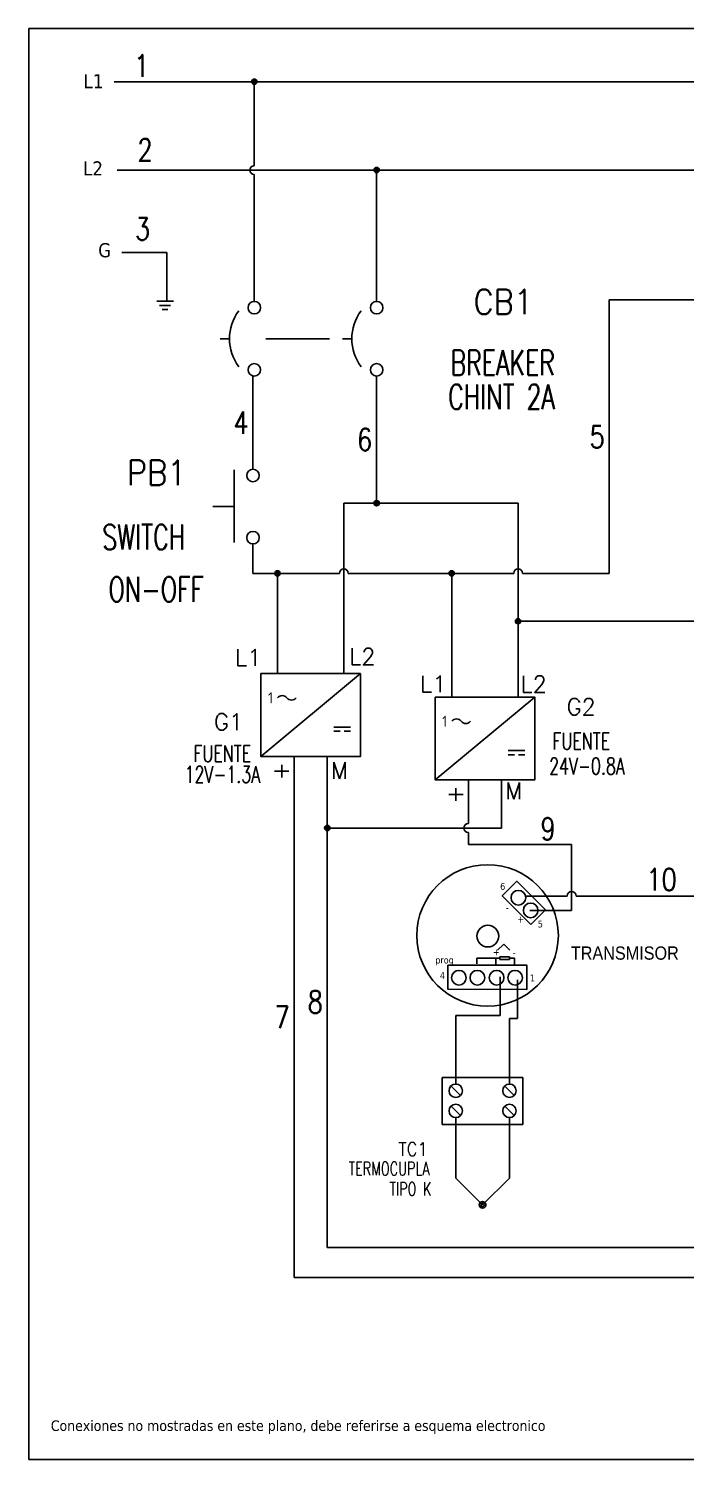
# Model space of a CAD drawing. Header units: millimetres. Extents: x 123.5 to 144.3, y 105.4 to 121.6.
# Drawn here: x 123.51 to 130.93, y 105.41 to 121.59 of the extents above; entities that cross this region are included whole.
import ezdxf
from ezdxf.enums import TextEntityAlignment as Align

# ---------------------------------------------------------------- set-up
doc = ezdxf.new("R2010")
doc.units = ezdxf.units.MM
doc.linetypes.add('HIDDEN2', pattern=[0.1875, 0.125, -0.0625])
for name, color, linetype in [('BLK_12AWG', 7, 'Continuous'), ('DESC', 250, 'Continuous'), ('SYMS', 7, 'Continuous'), ('TAGS', 250, 'Continuous'), ('TERMS', 250, 'Continuous'), ('WIRES', 7, 'Continuous')]:
    doc.layers.add(name, color=color, linetype=linetype)
doc.layers.add('WIRENO', color=7, linetype='Continuous', true_color=0x000000)
doc.styles.add('SLDTEXTSTYLE2', font='GOTHIC.TTF', dxfattribs={"width": 0.913})
doc.styles.get("Standard").update_dxf_attribs({"font": 'tahoma.ttf'})
doc.styles.add('WD', font='romans.shx')
doc.styles.add('WD_IEC', font='isocp2.shx', dxfattribs={"width": 0.9, "height": 4})

# ---------------------------------------------------------------- blocks, each defined once
blk = doc.blocks.new('VGND2')
for p, q in [((0.09375, 0), (-0.09375, 0)), ((-0.0625, -0.046875), (0.0625, -0.046875)), ((-0.03125, -0.09375), (0.03125, -0.09375))]:
    blk.add_line(p, q)
at = {"style": 'WD', "flags": 1}
blk.add_attdef('X2TERM01', (0, 0), '', height=0.01, dxfattribs=at)
blk = doc.blocks.new('WD_WNH')
at = {"linetype": 'Continuous', "style": 'WD', "width": 0.8}
blk.add_attdef('WIRENO', text='', height=0.125, dxfattribs=at).set_placement((0, 0.0625), align=Align.CENTER)
at = {"style": 'WD', "flags": 1}
for tag, p in [('W01USER', (0, 0.0781)), ('W02USER', (0, 0.0703)), ('W03USER', (0, 0.0625)), ('W04USER', (0, 0.0547)), ('W05USER', (0, 0.0469)), ('W06USER', (0, 0.0391)), ('W07USER', (0, 0.0312)), ('W08USER', (0, 0.0234)), ('W09USER', (0, 0.0156)), ('W10USER', (0, 0.0078))]:
    blk.add_attdef(tag, text='', height=0.005, dxfattribs=at).set_placement(p, align=Align.CENTER)
blk = doc.blocks.new('VPW1_1PH')
for p, q in [((-0.125, -0.625), (0.625, 0)), ((0.425, -0.404), (0.55, -0.404)), ((0.425, -0.435), (0.472, -0.435)), ((0.55, -0.435), (0.503, -0.435))]:
    blk.add_line(p, q)
blk.add_lwpolyline([(-0.125, 0), (-0.125, -0.625), (0.625, -0.625), (0.625, 0)], close=True)
for centre, start, end in [((0.036, -0.209), 36.8699, 143.1301), ((0.106, -0.156), 216.8699, 323.1301)]:
    blk.add_arc(centre, 0.0438, start, end)
at = {"style": 'WD_IEC'}
blk.add_text('1', height=0.084, dxfattribs=at).set_placement((-0.034, -0.183), align=Align.MIDDLE_RIGHT)
at = {"linetype": 'Continuous', "style": 'WD', "flags": 8}
for tag, p in [('TERM02', (0.21, 0.728)), ('TERM03', (0.46, 0.728)), ('TERM01', (-0.04, 0.686)), ('TERM04', (0.085, -0.665)), ('TERM05', (0.335, -0.665))]:
    blk.add_attdef(tag, text='', height=0.125, rotation=90, dxfattribs=at).set_placement(p, align=Align.RIGHT)
at = {"style": 'WD', "width": 0.7}
for tag, p in [('INST', (-0.416, 0.169)), ('LOC', (-0.416, -0.001)), ('RATING1', (-0.416, -0.34)), ('XREF', (-0.416, -0.51)), ('DESC1', (-0.416, -0.666)), ('DESC2', (-0.416, -0.822)), ('DESC3', (-0.416, -0.977))]:
    blk.add_attdef(tag, text='', height=0.125, dxfattribs=at).set_placement(p, align=Align.CENTER)
at = {"style": 'WD'}
for tag, p, height, flags in [('X2TERM01', (0, 0), 0.0125, 1), ('X2TERM02', (0.25, 0), 0.0125, 1), ('X2TERM03', (0.5, 0), 0.0125, 1), ('FAMILY', (0.684, -0.525), 0.01, 9), ('X8TERM04', (0.125, -0.625), 0.0125, 1), ('X8TERM05', (0.375, -0.625), 0.0125, 1)]:
    blk.add_attdef(tag, p, '', height=height, dxfattribs=dict(at, flags=flags))
blk.add_attdef('TAG1', text='', height=0.125, dxfattribs=at).set_placement((-0.416, -0.171), align=Align.CENTER)
at = {"linetype": 'Continuous', "style": 'WD', "flags": 9}
for tag, p in [('MFG', (0.709, -0.085)), ('CAT', (0.711, -0.066)), ('ASSYCODE', (0.709, -0.606))]:
    blk.add_attdef(tag, text='', height=0.01, dxfattribs=at).set_placement(p, align=Align.CENTER)
blk = doc.blocks.new('VPB11')
for p, q in [((-0.0938, 0.1849), (-0.0938, -0.1801)), ((-0.2022, 0), (-0.0938, 0))]:
    blk.add_line(p, q)
for centre in [(0, 0.1562), (0, -0.1562)]:
    blk.add_circle(centre, 0.0312)
at = {"style": 'WD'}
for tag, p, width in [('INST', (0.1269, 0.3902), 0.7), ('LOC', (0.1269, 0.2206), 0.7), ('TAG1', (0.1269, 0.0644), 0.9), ('XREF', (0.1287, -0.09), 0.7), ('DESC1', (0.1287, -0.242), 0.7), ('DESC2', (0.1287, -0.3982), 0.7)]:
    blk.add_attdef(tag, p, '', height=0.125, dxfattribs=dict(at, width=width))
at = {"linetype": 'Continuous', "style": 'WD'}
for tag, height, flags, p in [('TERM01', 0.125, 8, (-0.055, 0.2223)), ('CAT', 0.01, 9, (-0.1421, -0.0731)), ('MFG', 0.01, 9, (-0.1421, -0.0881))]:
    blk.add_attdef(tag, text='', height=height, dxfattribs=dict(at, flags=flags)).set_placement(p, align=Align.RIGHT)
at = {"color": 7, "style": 'WD', "flags": 1}
for tag, p in [('X2TERM01', (0, 0.1875)), ('X8TERM02', (0, -0.1875))]:
    blk.add_attdef(tag, p, '', height=0.0125, dxfattribs=at)
at = {"color": 7, "style": 'WD'}
for tag, p in [('X4LINK', (-0.2656, 0)), ('X1LINK', (0, 0))]:
    blk.add_attdef(tag, p, '', height=0.01, dxfattribs=at)
at = {"style": 'WD'}
for tag, flags, p in [('CONTACT', 1, (-0.1421, -0.0531)), ('FAMILY', 9, (-0.1421, -0.0365))]:
    blk.add_attdef(tag, text='', height=0.01, dxfattribs=dict(at, flags=flags)).set_placement(p, align=Align.RIGHT)
at = {"linetype": 'Continuous', "style": 'WD', "flags": 9}
blk.add_attdef('ASSYCODE', text='', height=0.01, dxfattribs=at).set_placement((-0.1551, -0.1064), align=Align.CENTER)
at = {"linetype": 'Continuous', "style": 'WD', "flags": 8}
blk.add_attdef('TERM02', text='', height=0.125, dxfattribs=at).set_placement((-0.0407, -0.2291), align=Align.TOP_RIGHT)
blk = doc.blocks.new('VCB1')
at = {"linetype": 'HIDDEN2'}
blk.add_line((-0.1712, 0), (-0.125, 0), dxfattribs=at)
for centre in [(0, 0.1562), (0, -0.1562)]:
    blk.add_circle(centre, 0.0312)
blk.add_arc((0.1094, 0), 0.2344, 143.1301, 216.8699)
at = {"style": 'WD'}
for tag, p, width in [('INST', (0.2188, 0.3883), 0.7), ('LOC', (0.2188, 0.2188), 0.7), ('TAG1', (0.1269, 0.0644), 0.9), ('XREF', (0.1287, -0.09), 0.7), ('DESC1', (0.1287, -0.242), 0.7), ('DESC2', (0.1287, -0.3893), 0.7)]:
    blk.add_attdef(tag, p, '', height=0.125, dxfattribs=dict(at, width=width))
at = {"linetype": 'Continuous', "style": 'WD'}
for tag, height, flags, p in [('TERM01', 0.125, 8, (-0.055, 0.2066)), ('CAT', 0.01, 9, (-0.1421, -0.0731)), ('MFG', 0.01, 9, (-0.1421, -0.0881))]:
    blk.add_attdef(tag, text='', height=height, dxfattribs=dict(at, flags=flags)).set_placement(p, align=Align.RIGHT)
at = {"style": 'WD', "width": 0.7}
blk.add_attdef('RATING1', text='', height=0.125, dxfattribs=at).set_placement((-0.1875, 0.0625), align=Align.RIGHT)
at = {"color": 7, "style": 'WD', "flags": 1}
for tag, p in [('X2TERM01', (0, 0.1875)), ('X8TERM02', (0, -0.1875))]:
    blk.add_attdef(tag, p, '', height=0.0125, dxfattribs=at)
at = {"color": 7, "style": 'WD'}
for tag, p in [('X4LINK', (-0.25, 0)), ('X1LINK', (0, 0))]:
    blk.add_attdef(tag, p, '', height=0.01, dxfattribs=at)
at = {"style": 'WD', "flags": 9}
for tag, p in [('FAMILY', (-0.1421, -0.0365)), ('CONTACT', (-0.1288, -0.1291))]:
    blk.add_attdef(tag, text='', height=0.01, dxfattribs=at).set_placement(p, align=Align.RIGHT)
at = {"linetype": 'Continuous', "style": 'WD', "flags": 9}
blk.add_attdef('ASSYCODE', text='', height=0.01, dxfattribs=at).set_placement((-0.1533, -0.1061), align=Align.CENTER)
at = {"linetype": 'Continuous', "style": 'WD', "flags": 8}
blk.add_attdef('TERM02', text='', height=0.125, dxfattribs=at).set_placement((-0.0407, -0.2134), align=Align.TOP_RIGHT)
blk = doc.blocks.new('VTC1LTB')
for p, q in [((-0.125, 0.062), (0.625, 0.062)), ((-0.125, -0.375), (-0.125, 0.062)), ((0.625, 0.062), (0.625, -0.375)), ((-0.044, -0.018), (0.044, -0.107)), ((0.456, -0.018), (0.544, -0.107)), ((-0.044, -0.206), (0.044, -0.294)), ((0.456, -0.206), (0.544, -0.294)), ((0.625, -0.375), (-0.125, -0.375)), ((0, -0.312), (0, -0.875)), ((0.5, -0.875), (0.5, -0.312)), ((0, -0.875), (0.25, -1.125)), ((0.25, -1.125), (0.5, -0.875))]:
    blk.add_line(p, q)
for centre, radius in [((0, -0.062), 0.0625), ((0.5, -0.062), 0.0625), ((0, -0.25), 0.0625), ((0.5, -0.25), 0.0625), ((0.25, -1.125), 0.0313), ((0.25, -1.125), 0.0163)]:
    blk.add_circle(centre, radius)
at = {"color": 7, "style": 'WD', "flags": 1}
for tag, p in [('X8TERM01', (0, 0)), ('X8TERM02', (0.5, 0)), ('X4TERM01', (-0.062, -0.062)), ('X1TERM02', (0.562, -0.062))]:
    blk.add_attdef(tag, p, '', height=0.0125, dxfattribs=at)
at = {"linetype": 'Continuous', "style": 'WD', "flags": 8}
blk.add_attdef('TERM01', text='', height=0.125, rotation=90, dxfattribs=at).set_placement((0.094, -0.031), align=Align.TOP_RIGHT)
blk.add_attdef('TERM02', text='', height=0.125, rotation=90, dxfattribs=at).set_placement((0.406, -0.031), align=Align.RIGHT)
at = {"style": 'WD'}
for tag, p, width in [('INST', (0.687, -0.36), 0.7), ('LOC', (0.687, -0.529), 0.7), ('TAG1', (0.689, -0.686), 0.9), ('DESC1', (0.691, -0.842), 0.7), ('DESC2', (0.691, -0.998), 0.7), ('RATING1', (0.375, -1.188), 0.9), ('WDTAGALT', (0.687, -1.375), 0.7)]:
    blk.add_attdef(tag, p, '', height=0.125, dxfattribs=dict(at, width=width))
at = {"style": 'WD', "flags": 9}
blk.add_attdef('FAMILY', (0.224, -1.194), '', height=0.01, dxfattribs=at)
at = {"linetype": 'Continuous', "style": 'WD'}
for tag, p, flags in [('MFG', (0.253, -1.207), 1), ('CAT', (0.224, -1.223), 1), ('ASSYCODE', (0.288, -1.22), 9)]:
    blk.add_attdef(tag, p, '', height=0.01, dxfattribs=dict(at, flags=flags))
blk = doc.blocks.new('WDDOT')
for radius in [0.03, 0.0187, 0.00929]:
    blk.add_circle((0, 0), radius)
blk = doc.blocks.new('WD_WNV')
at = {"linetype": 'Continuous', "style": 'WD', "width": 0.8}
blk.add_attdef('WIRENO', text='', height=0.125, dxfattribs=at).set_placement((-0.05, 0), align=Align.MIDDLE_RIGHT)
at = {"style": 'WD', "flags": 1}
for tag, p in [('W01USER', (-0.062, 0.094)), ('W02USER', (-0.062, 0.086)), ('W03USER', (-0.062, 0.078)), ('W04USER', (-0.062, 0.07)), ('W05USER', (-0.062, 0.062)), ('W06USER', (-0.062, 0.055)), ('W07USER', (-0.062, 0.047)), ('W08USER', (-0.062, 0.039)), ('W09USER', (-0.062, 0.031)), ('W10USER', (-0.062, 0.023))]:
    blk.add_attdef(tag, text='', height=0.005, dxfattribs=at).set_placement(p, align=Align.CENTER)

msp = doc.modelspace()

# ---------------------------------------------------------------- linework, layer by layer
at = {"color": 7, "linetype": 'Continuous'}
for p, q in [((144.256, 121.59), (123.506, 121.59)), ((123.506, 121.59), (123.506, 105.405)), ((123.506, 105.405), (144.256, 105.405))]:
    msp.add_line(p, q, dxfattribs=at)
at = {"layer": 'BLK_12AWG'}
for p, q in [((125.474, 120.99), (125.099, 120.99)), ((125.474, 120.99), (125.723, 120.99)), ((125.723, 120.99), (132.399, 120.99)), ((126.057, 120.04), (126.057, 120.99)), ((125.508, 119.99), (125.842, 119.99)), ((125.791, 119.99), (132.604, 119.99)), ((126.057, 118.504), (126.057, 119.94)), ((127.44, 118.504), (127.44, 119.99))]:
    msp.add_line(p, q, dxfattribs=at)
msp.add_arc((126.057, 119.99), 0.05, 90, 270, dxfattribs=at)
at = {"layer": 'DESC'}
for p, q in [((128.808, 111.166), (128.877, 111.235)), ((128.877, 111.235), (128.947, 111.166)), ((128.573, 111.013), (128.573, 111.075)), ((128.573, 111.075), (128.786, 111.075)), ((128.786, 111.075), (128.786, 111.023)), ((128.786, 111.075), (128.833, 111.075)), ((128.94, 111.076), (128.997, 111.076)), ((128.998, 111.076), (128.998, 111.07)), ((128.998, 111.008), (128.998, 111.07)), ((128.786, 111.024), (128.786, 111.009))]:
    msp.add_line(p, q, dxfattribs=at)
at = {"layer": 'DESC', "color": 7, "true_color": 0xffffff}
msp.add_line((128.997, 111.076), (128.998, 111.076), dxfattribs=at)
at = {"layer": 'DESC', "color": 7}
for points in [[(129.183, 111.458), (128.859, 111.782), (129.023, 111.946), (129.347, 111.623)], [(128.244, 110.997), (129.139, 110.995), (129.139, 110.722), (128.244, 110.725)]]:
    msp.add_lwpolyline(points, close=True, dxfattribs=at)
at = {"layer": 'DESC'}
msp.add_lwpolyline([(128.833, 111.089), (128.94, 111.089), (128.94, 111.061), (128.833, 111.061)], close=True, dxfattribs=at)
at = {"layer": 'DESC', "color": 7}
for centre, radius in [((128.694, 111.333), 0.8), ((129.042, 111.759), 0.0827), ((129.181, 111.616), 0.0827), ((128.37, 110.854), 0.0827), ((128.579, 110.854), 0.0827), ((128.796, 110.854), 0.0827), ((129.005, 110.854), 0.0827)]:
    msp.add_circle(centre, radius, dxfattribs=at)
at = {"layer": 'DESC', "color": 7, "linetype": 'ByBlock'}
msp.add_circle((128.697, 111.325), 0.123, dxfattribs=at)
at = {"layer": 'WIRES'}
for p, q in [((125.099, 120.99), (124.473, 120.99)), ((125.133, 119.99), (124.508, 119.99)), ((125.133, 119.99), (125.508, 119.99)), ((124.559, 119.057), (125.069, 119.057)), ((125.069, 119.057), (125.069, 118.507)), ((132.722, 118.521), (130.069, 118.521)), ((130.069, 118.521), (130.069, 115.428)), ((126.908, 118.082), (126.188, 118.082)), ((126.042, 116.606), (126.042, 117.66)), ((127.44, 117.66), (127.44, 116.222)), ((127.069, 114.294), (127.069, 116.222)), ((127.069, 116.222), (127.44, 116.222)), ((129.039, 116.222), (127.44, 116.222)), ((129.039, 114.029), (129.039, 116.222)), ((126.042, 115.762), (126.042, 115.428)), ((126.042, 115.428), (126.319, 115.428)), ((126.319, 115.428), (126.319, 114.294)), ((127.019, 115.428), (126.319, 115.428)), ((128.289, 115.428), (127.119, 115.428)), ((128.289, 114.029), (128.289, 115.428)), ((128.989, 115.428), (128.289, 115.428)), ((130.069, 115.428), (129.089, 115.428)), ((132.836, 114.887), (129.039, 114.887)), ((126.507, 113.356), (126.507, 107.463)), ((126.882, 113.356), (126.882, 107.803)), ((128.477, 113.091), (128.477, 112.597)), ((128.852, 113.091), (128.852, 112.547)), ((128.852, 112.547), (126.882, 112.547)), ((128.477, 112.497), (128.477, 112.363)), ((128.477, 112.363), (129.644, 112.363)), ((129.644, 112.363), (129.644, 111.614)), ((129.123, 111.778), (129.594, 111.778)), ((129.694, 111.778), (131.178, 111.778)), ((129.644, 111.614), (129.171, 111.614)), ((128.837, 110.428), (128.837, 110.866)), ((129.033, 110.393), (129.033, 110.831)), ((128.334, 109.651), (128.334, 110.428)), ((128.334, 110.428), (128.837, 110.428)), ((128.941, 109.651), (128.941, 110.393)), ((128.941, 110.393), (129.033, 110.393)), ((126.882, 107.803), (134.914, 107.803)), ((126.507, 107.463), (135.295, 107.463))]:
    msp.add_line(p, q, dxfattribs=at)
for centre, start, end in [((127.069, 115.428), 0, 180), ((129.039, 115.428), 0, 180), ((128.477, 112.547), 90, 270), ((129.644, 111.778), 0, 180)]:
    msp.add_arc(centre, 0.05, start, end, dxfattribs=at)

# ---------------------------------------------------------------- block references
at = {"layer": 'SYMS'}
for name, p in [('WDDOT', (126.057, 120.99)), ('WDDOT', (127.44, 119.99)), ('VGND2', (125.048, 118.507)), ('WDDOT', (127.44, 116.222)), ('WDDOT', (126.319, 115.428)), ('WDDOT', (128.289, 115.428)), ('WDDOT', (129.039, 114.887)), ('WDDOT', (126.882, 112.547))]:
    msp.add_blockref(name, p, dxfattribs=at)
ref = msp.add_blockref('VCB1', (126.057, 118.082), dxfattribs=dict(at, xscale=2.25, yscale=2.25, zscale=2.25))
ref.add_attrib('DESC2', 'CHINT 2A', (128.249, 117.285), dxfattribs={"layer": 'DESC', "height": 0.2812, "style": 'WD', "width": 0.7})
ref.add_attrib('DESC1', 'BREAKER', (128.275, 117.67), dxfattribs={"layer": 'DESC', "height": 0.2812, "style": 'WD', "width": 0.7})
ref.add_attrib('TAG1', 'CB1', (128.535, 118.359), dxfattribs={"layer": 'TAGS', "height": 0.2813, "style": 'WD', "width": 0.9})
at = {"layer": 'SYMS', "xscale": 2.25, "yscale": 2.25, "zscale": 2.25}
msp.add_blockref('VCB1', (127.44, 118.082), dxfattribs=at)
at = {"layer": 'SYMS'}
ref = msp.add_blockref('VPB11', (126.042, 116.184), dxfattribs=dict(at, xscale=2.25, yscale=2.25, zscale=2.25))
ref.add_attrib('DESC2', 'ON-OFF', (124.408, 115.107), dxfattribs={"layer": 'DESC', "height": 0.2812, "style": 'WD', "width": 0.7})
ref.add_attrib('DESC1', 'SWITCH', (124.339, 115.698), dxfattribs={"layer": 'DESC', "height": 0.2812, "style": 'WD', "width": 0.7})
ref.add_attrib('TAG1', 'PB1', (124.617, 116.427), dxfattribs={"layer": 'TAGS', "height": 0.2812, "style": 'WD', "width": 0.9})
ref = msp.add_blockref('VPW1_1PH', (126.319, 114.294), dxfattribs=dict(at, xscale=1.5, yscale=1.5, zscale=1.5))
ref.add_attrib('DESC1', 'FUENTE', dxfattribs={"layer": 'DESC', "height": 0.1875, "style": 'WD', "width": 0.7}).set_placement((125.696, 113.295), align=Align.CENTER)
ref.add_attrib('DESC2', '12V-1.3A', dxfattribs={"layer": 'DESC', "height": 0.1875, "style": 'WD', "width": 0.7}).set_placement((125.696, 113.06), align=Align.CENTER)
ref.add_attrib('TAG1', 'G1', dxfattribs={"layer": 'TAGS', "height": 0.1875, "style": 'WD'}).set_placement((125.765, 113.655), align=Align.CENTER)
ref.add_attrib('TERM03', 'L2', dxfattribs={"layer": 'TERMS', "linetype": 'Continuous', "height": 0.1875, "style": 'WD', "flags": 8}).set_placement((127.427, 114.393), align=Align.RIGHT)
ref.add_attrib('TERM01', 'L1', dxfattribs={"layer": 'TERMS', "linetype": 'Continuous', "height": 0.1875, "style": 'WD', "flags": 8}).set_placement((126.137, 114.383), align=Align.RIGHT)
ref.add_attrib('TERM05', 'M', dxfattribs={"layer": 'TERMS', "linetype": 'Continuous', "height": 0.188, "style": 'WD', "flags": 8}).set_placement((127.118, 113.105), align=Align.RIGHT)
ref.add_attrib('TERM04', '+', dxfattribs={"layer": 'TERMS', "linetype": 'Continuous', "height": 0.188, "rotation": 90, "style": 'WD', "flags": 8}).set_placement((126.447, 113.296), align=Align.RIGHT)
ref = msp.add_blockref('VPW1_1PH', (128.289, 114.029), dxfattribs=dict(at, xscale=1.5, yscale=1.5, zscale=1.5))
ref.add_attrib('DESC1', 'FUENTE', dxfattribs={"layer": 'DESC', "height": 0.1875, "style": 'WD', "width": 0.7}).set_placement((129.754, 113.435), align=Align.CENTER)
ref.add_attrib('DESC2', '24V-0.8A', dxfattribs={"layer": 'DESC', "height": 0.1875, "style": 'WD', "width": 0.7}).set_placement((129.818, 113.154), align=Align.CENTER)
ref.add_attrib('TAG1', 'G2', dxfattribs={"layer": 'TAGS', "height": 0.1875, "style": 'WD'}).set_placement((129.752, 113.826), align=Align.CENTER)
ref.add_attrib('TERM03', 'L2', dxfattribs={"layer": 'TERMS', "linetype": 'Continuous', "height": 0.1875, "style": 'WD', "flags": 8}).set_placement((129.364, 114.082), align=Align.RIGHT)
ref.add_attrib('TERM01', 'L1', dxfattribs={"layer": 'TERMS', "linetype": 'Continuous', "height": 0.1875, "style": 'WD', "flags": 8}).set_placement((128.229, 114.083), align=Align.RIGHT)
ref.add_attrib('TERM05', 'M', dxfattribs={"layer": 'TERMS', "linetype": 'Continuous', "height": 0.188, "style": 'WD', "flags": 8}).set_placement((129.088, 112.875), align=Align.RIGHT)
ref.add_attrib('TERM04', '+', dxfattribs={"layer": 'TERMS', "linetype": 'Continuous', "height": 0.188, "rotation": 90, "style": 'WD', "flags": 8}).set_placement((128.417, 113.031), align=Align.RIGHT)
ref = msp.add_blockref('VTC1LTB', (128.334, 109.651), dxfattribs=dict(at, xscale=1.214409134963898, yscale=1.214409134963898, zscale=1.214409134963898))
ref.add_attrib('DESC2', 'TIPO K', (127.585, 108.389), dxfattribs={"layer": 'DESC', "height": 0.1518, "style": 'WD', "width": 0.7})
ref.add_attrib('DESC1', 'TERMOCUPLA', (127.123, 108.619), dxfattribs={"layer": 'DESC', "height": 0.1518, "style": 'WD', "width": 0.7})
ref.add_attrib('TAG1', 'TC1', (127.685, 108.839), dxfattribs={"layer": 'TAGS', "height": 0.1518, "style": 'WD', "width": 0.9})
at = {"layer": 'WIRENO'}
ref = msp.add_blockref('WD_WNH', (124.784, 120.862), dxfattribs=dict(at, xscale=2, yscale=2, zscale=2))
ref.add_attrib('WIRENO', '1', dxfattribs={"linetype": 'Continuous', "height": 0.25, "style": 'WD', "width": 0.8}).set_placement((124.783, 121.045), align=Align.CENTER)
ref = msp.add_blockref('WD_WNH', (124.822, 119.88), dxfattribs=dict(at, xscale=2, yscale=2, zscale=2))
ref.add_attrib('WIRENO', '2', dxfattribs={"linetype": 'Continuous', "height": 0.25, "style": 'WD', "width": 0.8}).set_placement((124.822, 120.094), align=Align.CENTER)
ref = msp.add_blockref('WD_WNH', (124.808, 118.923), dxfattribs=dict(at, xscale=2, yscale=2, zscale=2))
ref.add_attrib('WIRENO', '3', dxfattribs={"linetype": 'Continuous', "height": 0.25, "style": 'WD', "width": 0.8}).set_placement((124.794, 119.199), align=Align.CENTER)
ref = msp.add_blockref('WD_WNV', (126.042, 117.133), dxfattribs=at)
ref.add_attrib('WIRENO', '4', dxfattribs={"linetype": 'Continuous', "height": 0.25, "style": 'WD', "width": 0.8}).set_placement((125.992, 117.133), align=Align.MIDDLE_RIGHT)
ref = msp.add_blockref('WD_WNV', (127.44, 116.941), dxfattribs=at)
ref.add_attrib('WIRENO', '6', dxfattribs={"linetype": 'Continuous', "height": 0.25, "style": 'WD', "width": 0.8}).set_placement((127.39, 116.941), align=Align.MIDDLE_RIGHT)
ref = msp.add_blockref('WD_WNV', (130.069, 116.974), dxfattribs=at)
ref.add_attrib('WIRENO', '5', dxfattribs={"linetype": 'Continuous', "height": 0.25, "style": 'WD', "width": 0.8}).set_placement((130.019, 116.974), align=Align.MIDDLE_RIGHT)
ref = msp.add_blockref('WD_WNV', (129.513, 112.538), dxfattribs=at)
ref.add_attrib('WIRENO', '9', dxfattribs={"linetype": 'Continuous', "height": 0.25, "style": 'WD', "width": 0.8}).set_placement((129.463, 112.538), align=Align.MIDDLE_RIGHT)
ref = msp.add_blockref('WD_WNH', (129.406, 111.778), dxfattribs=at)
ref.add_attrib('WIRENO', '10', dxfattribs={"linetype": 'Continuous', "height": 0.25, "style": 'WD', "width": 0.8}).set_placement((130.661, 111.84), align=Align.CENTER)
ref = msp.add_blockref('WD_WNV', (126.882, 110.58), dxfattribs=at)
ref.add_attrib('WIRENO', '8', dxfattribs={"linetype": 'Continuous', "height": 0.25, "style": 'WD', "width": 0.8}).set_placement((126.832, 110.58), align=Align.MIDDLE_RIGHT)
ref = msp.add_blockref('WD_WNV', (126.507, 110.409), dxfattribs=at)
ref.add_attrib('WIRENO', '7', dxfattribs={"linetype": 'Continuous', "height": 0.25, "style": 'WD', "width": 0.8}).set_placement((126.457, 110.409), align=Align.MIDDLE_RIGHT)

# ---------------------------------------------------------------- texts
at = {"attachment_point": 1}
for s, width, heights, insert, char_height in [('L1', 0.37194, [0], (124.126, 121.075), 0.16), ('L2', 0.20068, [0.12], (124.121, 120.089), 0.16), ('G', 0.37194, [0], (124.292, 119.164), 0.16), ('Conexiones no mostradas en este plano, debe referirse a esquema electronico', 9.45621, [0], (123.756, 105.847), 0.12)]:
    msp.add_mtext_dynamic_manual_height_columns(s, width=width, gutter_width=0.05, heights=heights, dxfattribs=dict(at, insert=insert, char_height=char_height))
at = {"layer": 'DESC'}
for s, p in [('6', (128.836, 111.848)), ('5', (129.262, 111.423)), ('prog', (128.103, 111.015)), ('4', (128.155, 110.84)), ('1', (129.173, 110.813))]:
    msp.add_text(s, height=0.0774, dxfattribs=at).set_placement(p)
for s, p in [('-', (128.933, 111.666)), ('+', (129.108, 111.543)), ('+', (128.83, 111.173)), ('-', (129.011, 111.154))]:
    msp.add_text(s, height=0.0774, rotation=180, dxfattribs=at).set_placement(p)
at = {"layer": 'DESC', "insert": (129.635, 111.208), "char_height": 0.15, "attachment_point": 1, "style": 'SLDTEXTSTYLE2'}
msp.add_mtext_dynamic_manual_height_columns('TRANSMISOR', width=0.80716, gutter_width=0.952, heights=[0], dxfattribs=at)

doc.saveas('drawing.dxf')
